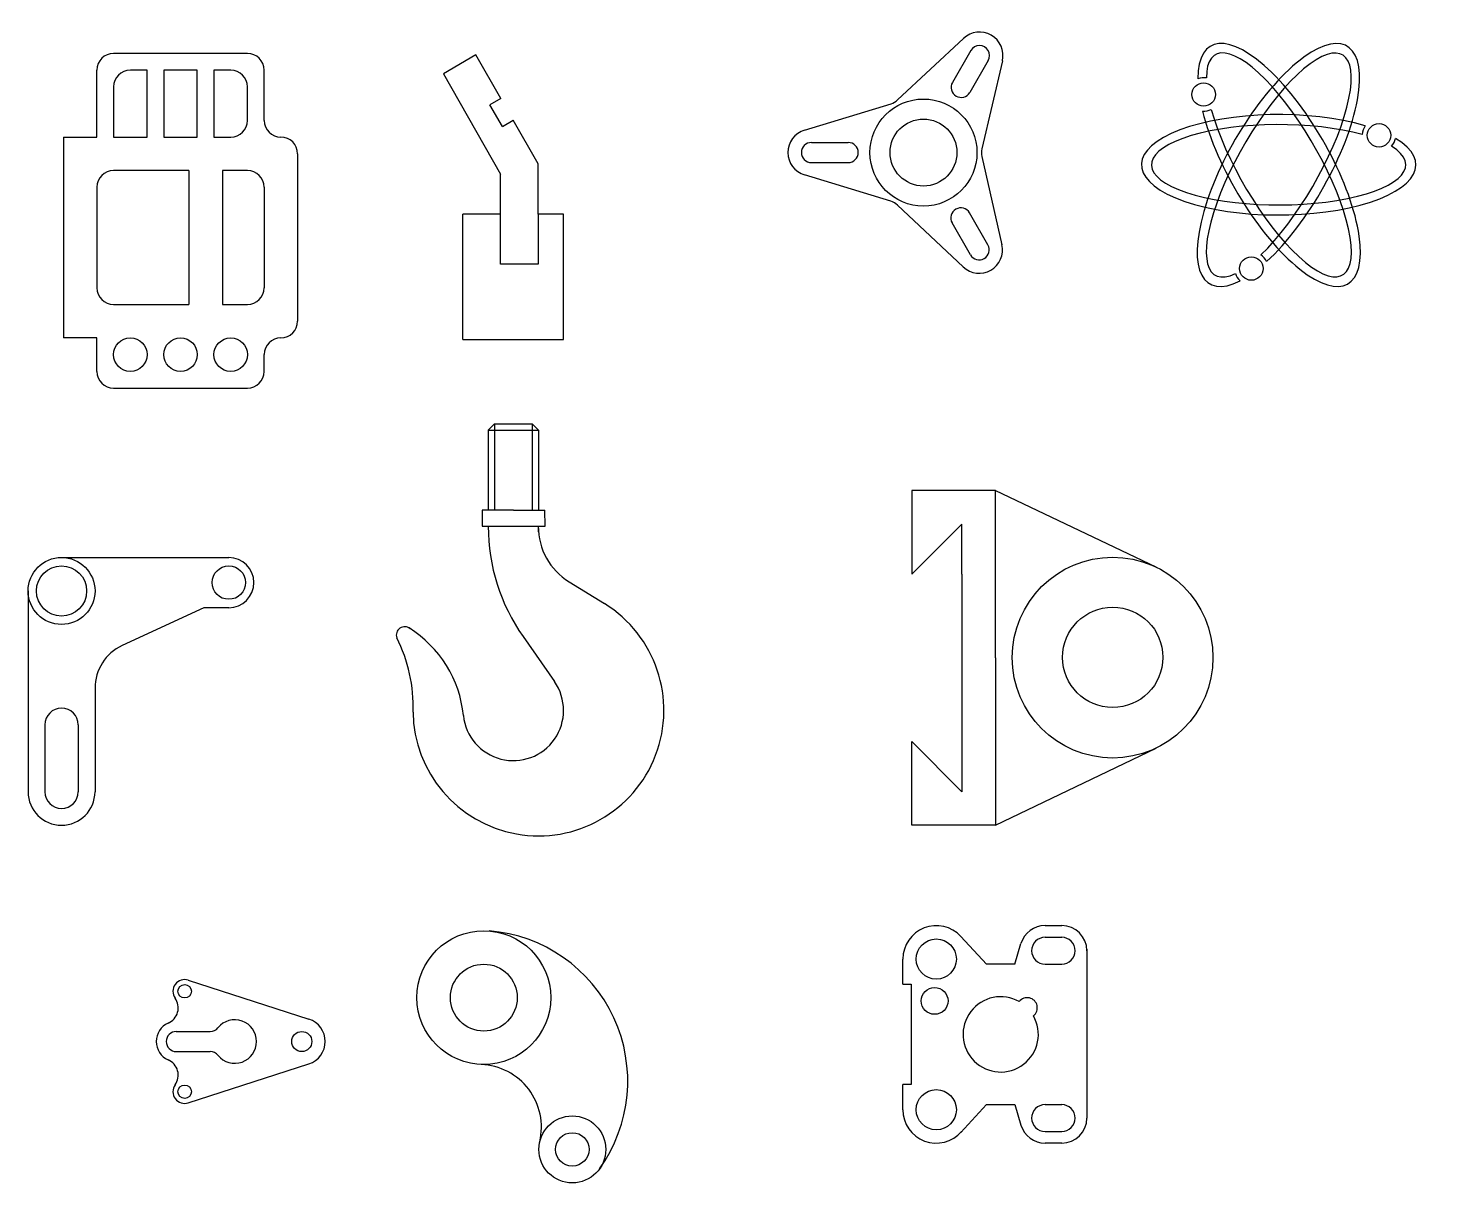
# Model space of a CAD drawing. Header units: inches. Extents: x 370 to 1210, y 126 to 816.
import ezdxf

# ---------------------------------------------------------------- set-up
doc = ezdxf.new("R2010")
doc.units = ezdxf.units.IN
doc.header["$MEASUREMENT"] = 0

msp = doc.modelspace()

# ---------------------------------------------------------------- linework, layer by layer
for p, q in [((889.56, 773.55), (929.01, 810.35)), ((500.87, 801.36), (420.87, 801.36)), ((637.44, 800.45), (618.01, 789.1)), ((652.36, 774.43), (637.44, 800.45)), ((933.37, 803.12), (922.35, 784.07)), ((410.87, 751.36), (410.87, 791.36)), ((440.87, 791.36), (430.87, 791.36)), ((440.87, 751.36), (440.87, 791.36)), ((470.87, 791.36), (450.87, 791.36)), ((450.87, 791.36), (450.87, 751.36)), ((470.87, 751.36), (470.87, 791.36)), ((490.87, 791.36), (480.87, 791.36)), ((480.87, 791.36), (480.87, 751.36)), ((510.87, 761.36), (510.87, 791.36)), ((943.76, 797.11), (932.74, 778.06)), ((952.2, 796.95), (939.98, 744.29)), ((420.87, 781.36), (420.87, 751.36)), ((500.87, 761.36), (500.87, 781.36)), ((618.01, 789.1), (652.24, 729.23)), ((652.36, 774.43), (645.85, 770.7)), ((653.31, 757.68), (645.85, 770.7)), ((833.93, 755.5), (885.66, 771.3)), ((653.31, 757.68), (659.82, 761.41)), ((674.74, 735.39), (659.82, 761.41)), ((390.87, 751.36), (390.87, 631.36)), ((390.87, 751.36), (410.87, 751.36)), ((420.87, 751.36), (440.87, 751.36)), ((450.87, 751.36), (470.87, 751.36)), ((480.87, 751.36), (490.87, 751.36)), ((838.02, 748.11), (860.02, 748.11)), ((530.87, 741.36), (530.87, 641.36)), ((939.97, 739.81), (951.97, 687.07)), ((465.87, 731.36), (420.87, 731.36)), ((465.87, 731.36), (465.87, 651.36)), ((485.87, 731.36), (485.87, 651.36)), ((500.87, 731.36), (485.87, 731.36)), ((674.74, 705.39), (674.74, 735.39)), ((838.02, 736.11), (860.02, 736.11)), ((1083.72, 734.81), (1083.38, 734.81)), ((1090.25, 734.81), (1090.19, 734.81)), ((652.24, 705.39), (652.24, 729.23)), ((885.52, 713), (833.94, 728.72)), ((410.87, 721.36), (410.87, 661.36)), ((510.87, 721.36), (510.87, 661.36)), ((928.72, 673.77), (889.46, 710.72)), ((943.52, 686.95), (932.59, 706.04)), ((629.74, 630.39), (629.74, 705.39)), ((652.24, 705.39), (629.74, 705.39)), ((652.24, 675.39), (652.24, 705.39)), ((689.74, 705.39), (674.74, 705.39)), ((674.74, 705.39), (674.74, 675.39)), ((689.74, 630.39), (689.74, 705.39)), ((933.11, 680.99), (922.18, 700.08)), ((674.74, 675.39), (652.24, 675.39)), ((420.87, 651.36), (465.87, 651.36)), ((485.87, 651.36), (500.87, 651.36)), ((410.87, 631.36), (390.87, 631.36)), ((410.87, 611.36), (410.87, 631.36)), ((629.74, 630.39), (689.74, 630.39)), ((510.87, 611.36), (510.87, 621.36)), ((420.87, 601.36), (500.87, 601.36)), ((648.61, 579.99), (644.86, 576.24)), ((648.61, 579.99), (671.11, 579.99)), ((648.61, 579.99), (648.61, 528.37)), ((671.11, 579.99), (674.86, 576.24)), ((671.11, 579.99), (671.11, 528.37)), ((644.86, 576.24), (674.86, 576.24)), ((644.86, 576.24), (644.86, 528.37)), ((674.86, 576.24), (674.86, 528.37)), ((948.01, 540.15), (898.01, 540.15)), ((898.01, 540.15), (898.01, 490.15)), ((948.01, 440.15), (948.01, 540.15)), ((948.01, 540.15), (1043.89, 494.49)), ((659.86, 528.37), (641.11, 528.37)), ((641.11, 528.37), (641.11, 518.77)), ((659.86, 528.37), (678.61, 528.37)), ((678.77, 518.77), (678.61, 528.37)), ((641.11, 518.77), (678.77, 518.77)), ((674.86, 515.52), (674.86, 518.77)), ((928.01, 520.15), (898.01, 490.15)), ((928.01, 490.15), (928.01, 520.15)), ((389.75, 500.14), (489.75, 500.14)), ((928.01, 490.15), (928.01, 390.15)), ((369.75, 480.14), (369.75, 360.14)), ((693.21, 485.6), (714.3, 472.56)), ((474.75, 470.14), (425.96, 447.49)), ((489.75, 470.14), (474.75, 470.14)), ((665.64, 452.83), (684.44, 425.97)), ((948.01, 440.15), (948.01, 340.15)), ((409.75, 422.09), (409.75, 360.14)), ((379.75, 400.14), (379.75, 360.14)), ((399.75, 400.14), (399.75, 360.14)), ((898.01, 340.15), (898.01, 390.15)), ((928.01, 360.15), (898.01, 390.15)), ((928.01, 390.15), (928.01, 360.15)), ((948.01, 340.15), (1044.05, 386.22)), ((948.01, 340.15), (898.01, 340.15)), ((977.7, 280.17), (987.7, 280.17)), ((927.39, 273.74), (942.7, 257.17)), ((959.7, 257.17), (963.32, 269.41)), ((977.7, 273.17), (987.7, 273.17)), ((1002.7, 266.17), (1002.7, 165.17)), ((892.7, 245.17), (892.7, 260.17)), ((959.7, 257.17), (942.7, 257.17)), ((977.7, 257.17), (987.7, 257.17)), ((465.5, 247.57), (537.65, 224.23)), ((892.7, 245.17), (897.7, 245.17)), ((897.7, 245.17), (897.7, 185.17)), ((458.35, 216.91), (478.62, 216.91)), ((458.35, 204.91), (478.62, 204.91)), ((465.5, 174.25), (537.65, 197.59)), ((892.7, 170.17), (892.7, 185.17)), ((897.7, 185.17), (892.7, 185.17)), ((927.39, 156.59), (942.7, 173.17)), ((942.7, 173.17), (959.7, 173.17)), ((959.7, 173.17), (963.32, 160.92)), ((977.7, 173.17), (987.7, 173.17)), ((977.7, 157.17), (987.7, 157.17)), ((987.7, 150.17), (977.7, 150.17))]:
    msp.add_line(p, q)
for centre, radius in [((1072.51, 776.81), 7), ((905.02, 742.11), 32), ((905.02, 742.11), 20), ((1177.36, 752.41), 7), ((1101.03, 672.81), 7), ((430.87, 621.36), 10), ((460.87, 621.36), 10), ((490.87, 621.36), 10), ((389.75, 480.14), 20), ((1018.1, 440.32), 60), ((389.75, 480.14), 15), ((489.75, 485.14), 10), ((1018.17, 440.45), 30), ((642.19, 237.13), 40), ((912.7, 260.17), 12), ((642.19, 237.13), 20), ((463.35, 240.91), 4), ((911.7, 235.17), 8), ((533.35, 210.91), 6), ((463.35, 180.91), 4), ((912.7, 170.17), 12), ((695.09, 146.43), 20), ((695.09, 146.43), 10)]:
    msp.add_circle(centre, radius)
for centre, radius, start, end in [((938.56, 800.11), 14, 346.93733, 133.00865), ((420.87, 791.36), 10, 90, 180), ((500.87, 791.36), 10, 0, 90), ((938.56, 800.11), 6, 329.96124, 149.96124), ((430.87, 781.36), 10, 90, 180), ((490.87, 781.36), 10, 0, 90), ((927.55, 781.07), 6, 149.96124, 329.96124), ((1072.51, 776.81), 10, 80.52482, 109.74447), ((882.74, 780.86), 10, 286.98326, 313.00865), ((1072.51, 776.81), 10, 266.49874, 297.39457), ((490.87, 761.36), 10, 270, 0), ((520.87, 761.36), 10, 180, 270), ((1177.36, 752.41), 10, 145.44151, 177.26632), ((520.87, 741.36), 10, 0, 90), ((838.02, 742.11), 14, 106.98326, 253.05471), ((838.02, 742.11), 6, 90, 270), ((860.02, 742.11), 6, 270, 90), ((1177.36, 752.41), 10, 318.90355, 349.31978), ((949.72, 742.03), 10, 166.93733, 192.81337), ((420.87, 721.36), 10, 90, 180), ((500.87, 721.36), 10, 0, 90), ((882.6, 703.44), 10, 46.74192, 73.05471), ((927.38, 703.06), 6, 29.79663, 209.79663), ((938.32, 683.97), 14, 226.74192, 12.81337), ((938.32, 683.97), 6, 209.79663, 29.79663), ((1101.03, 672.81), 10, 24.47402, 55.14582), ((1101.03, 672.81), 10, 197.58457, 227.4936), ((420.87, 661.36), 10, 180, 270), ((500.87, 661.36), 10, 270, 0), ((520.87, 641.36), 10, 270, 0), ((520.87, 621.36), 10, 90, 180), ((420.87, 611.36), 10, 180, 270), ((500.87, 611.36), 10, 270, 0), ((759.86, 518.77), 115, 180, 214.98466), ((713.72, 518.77), 39, 180, 238.27397), ((489.75, 485.14), 15, 270, 90), ((674.86, 408.77), 75, 180.7445, 58.27397), ((594.86, 453.77), 5, 50.07267, 198.71566), ((560.37, 398.68), 70, 5.7941, 57.95388), ((437.75, 422.09), 28, 114.90036, 180), ((509.93, 411.31), 90, 357.76545, 27.00138), ((659.86, 408.77), 30, 185.7941, 34.98466), ((389.75, 400.14), 10, 0, 180), ((389.75, 360.14), 20, 180, 0), ((389.75, 360.14), 10, 180, 0), ((912.7, 260.17), 20, 42.73292, 180), ((977.7, 265.17), 15, 90, 163.55995), ((987.7, 265.17), 15, 0, 90), ((638.25, 187.29), 90, 324.28764, 85.47627), ((977.7, 265.17), 8, 90, 270), ((987.7, 265.17), 8, 270, 90), ((463.35, 240.91), 7, 72.07517, 215.44391), ((449.5, 231.05), 10, 293.71926, 35.44391), ((951.2, 215.17), 22.5, 60.37074, 29.72172), ((967.1, 231.09), 6, 307.38397, 142.70848), ((458.35, 210.91), 12, 113.71926, 246.28074), ((478.62, 222.91), 6, 270, 320.83329), ((493.35, 210.91), 13, 219.16671, 140.83329), ((533.35, 210.91), 14, 287.92483, 72.07517), ((458.35, 210.91), 6, 90, 270), ((478.62, 198.91), 6, 39.16671, 90), ((449.5, 190.77), 10, 324.55609, 66.28074), ((639.14, 159.69), 37.5, 346.66234, 87.74038), ((463.35, 180.91), 7, 144.55609, 287.92483), ((912.7, 170.17), 20, 180, 318.95698), ((977.7, 165.17), 8, 90, 270), ((987.7, 165.17), 8, 270, 90), ((977.7, 165.17), 15, 196.44005, 270), ((987.7, 165.17), 15, 270, 0)]:
    msp.add_arc(centre, radius, start, end)
for centre, major_axis, ratio, start_param, end_param in [((1117.21, 734.67), (-41.02, -71.05), 0.365676, 0.860069, 6.797587), ((1117.44, 734.67), (-38.02, -65.85), 0.315624, 0.82109, 6.711775), ((1117.68, 734.67), (-41.02, 71.05), 0.365676, 0.903968, 6.856543), ((1117.48, 734.74), (-38.02, 65.85), 0.315624, 0.87174, 6.785683), ((1117.36, 734.81), (-82.04, 0), 0.365676, 4.029588, 9.977435), ((1117.36, 734.81), (-76.04, 0), 0.315624, 3.994627, 9.902233)]:
    msp.add_ellipse(centre, major_axis=major_axis, ratio=ratio, start_param=start_param, end_param=end_param)

doc.saveas('drawing.dxf')
